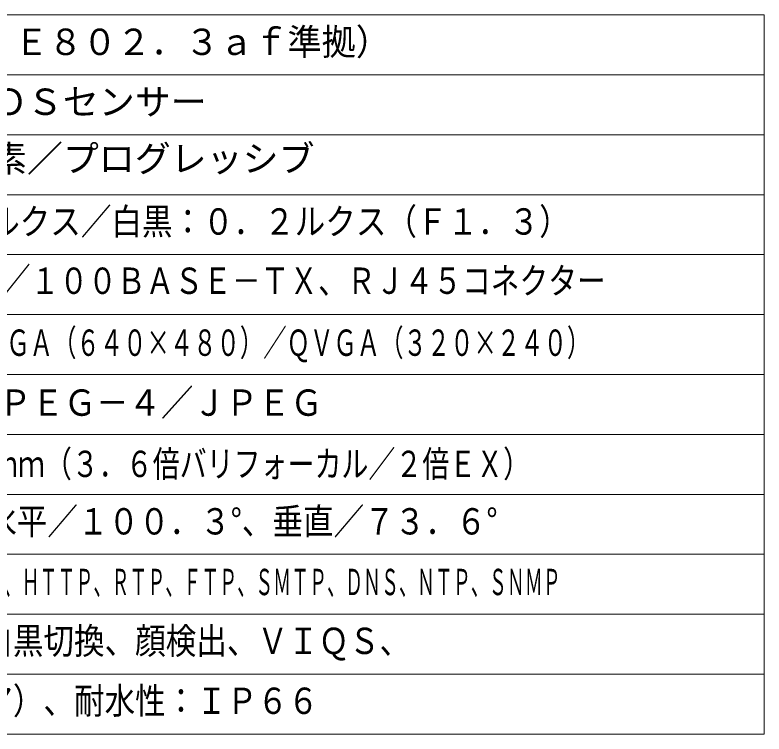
# Model space of a CAD drawing. Units: millimetres, scale not verified. Extents: x -62 to 63, y -57 to 57.
# Drawn here: x 0 to 62.5, y -56.7 to 3.3 of the extents above; entities that cross this region are included whole.
import ezdxf
from ezdxf.enums import TextEntityAlignment as Align

# ---------------------------------------------------------------- set-up
doc = ezdxf.new("R2010")
doc.units = ezdxf.units.MM
doc.header["$LTSCALE"] = 0.125
doc.layers.add('0-2_WAKU', color=1, linetype='Continuous', lineweight=18)
doc.layers.add('0-3_MOJI1', color=7, linetype='Continuous')
doc.styles.add('ＭＳ ゴシック', font='')
doc.styles.get('ＭＳ ゴシック').set_extended_font_data('MS Gothic')

msp = doc.modelspace()

# ---------------------------------------------------------------- linework, layer by layer
at = {"layer": '0-2_WAKU', "color": 4}
for p, q in [((-62.4975, 3.3451), (62.5025, 3.3451)), ((62.5025, 3.3451), (62.5025, -56.6549)), ((62.5025, -56.6549), (-62.4975, -56.6549))]:
    msp.add_line(p, q, dxfattribs=at)
at = {"layer": '0-2_WAKU'}
for p, q in [((-62.4975, -1.6549), (62.5025, -1.6549)), ((-62.4975, -6.6549), (62.5025, -6.6549)), ((-62.4975, -11.6549), (62.5025, -11.6549)), ((-62.4975, -16.6549), (62.5025, -16.6549)), ((-62.4975, -21.6549), (62.5025, -21.6549)), ((-62.4975, -26.6549), (62.5025, -26.6549)), ((-62.4975, -31.6549), (62.5025, -31.6549)), ((-62.4975, -36.6549), (62.5025, -36.6549)), ((-62.4975, -41.6549), (62.5025, -41.6549)), ((62.5025, -46.6549), (-62.4975, -46.6549)), ((62.5025, -51.6549), (-62.4975, -51.6549))]:
    msp.add_line(p, q, dxfattribs=at)

# ---------------------------------------------------------------- texts
at = {"layer": '0-3_MOJI1', "style": 'ＭＳ ゴシック'}
for s, width, p in [('ＰｏＥ（ＩＥＥＥ８０２．３ａｆ準拠）', 0.95, (-19.9975, -0.6549)), ('カラー：０．３ルクス／白黒：０．２ルクス（Ｆ１．３）', 0.85, (-19.9975, -15.6458)), ('１０ＢＡＳＥ－Ｔ／１００ＢＡＳＥ－ＴＸ、ＲＪ４５コネクター', 0.8, (-20.2908, -20.5904)), ('１２８０×９６０／ＶＧＡ（６４０×４８０）／ＱＶＧＡ（３２０×２４０）', 0.65, (-20.2121, -25.7599)), ('Ｈ．２６４／ＭＰＥＧ－４／ＪＰＥＧ', 0.9, (-20.2121, -30.7599)), ('ｆ＝２．８～１０ｍｍ（３．６倍バリフォーカル／２倍ＥＸ）', 0.75, (-19.9975, -35.8725)), ('画角（Ｗ端）：水平／１００．３°、垂直／７３．６°', 0.85, (-20.2455, -40.6659)), ('ＴＣＰ／ＩＰ、ＵＤＰ／ＩＰ、ＨＴＴＰ、ＲＴＰ、ＦＴＰ、ＳＭＴＰ、ＤＮＳ、ＮＴＰ、ＳＮＭＰ', 0.5, (-20.4461, -45.7279)), ('暗部補正、簡易白黒切換、顔検出、ＶＩＱＳ、', 0.85, (-20.5658, -50.6392)), ('ＶＭＤ（４エリア）、耐水性：ＩＰ６６', 0.85, (-20.5658, -55.6392))]:
    msp.add_text(s, height=2.199, dxfattribs=dict(at, width=width)).set_placement(p, align=Align.BOTTOM_LEFT)
for s, p in [('１／３型\u3000ＭＯＳセンサー', (-19.9975, -5.6549)), ('約１３０万画素／プログレッシブ', (-19.9975, -10.3949))]:
    msp.add_text(s, height=2.199, dxfattribs=at).set_placement(p, align=Align.BOTTOM_LEFT)

doc.saveas('drawing.dxf')
